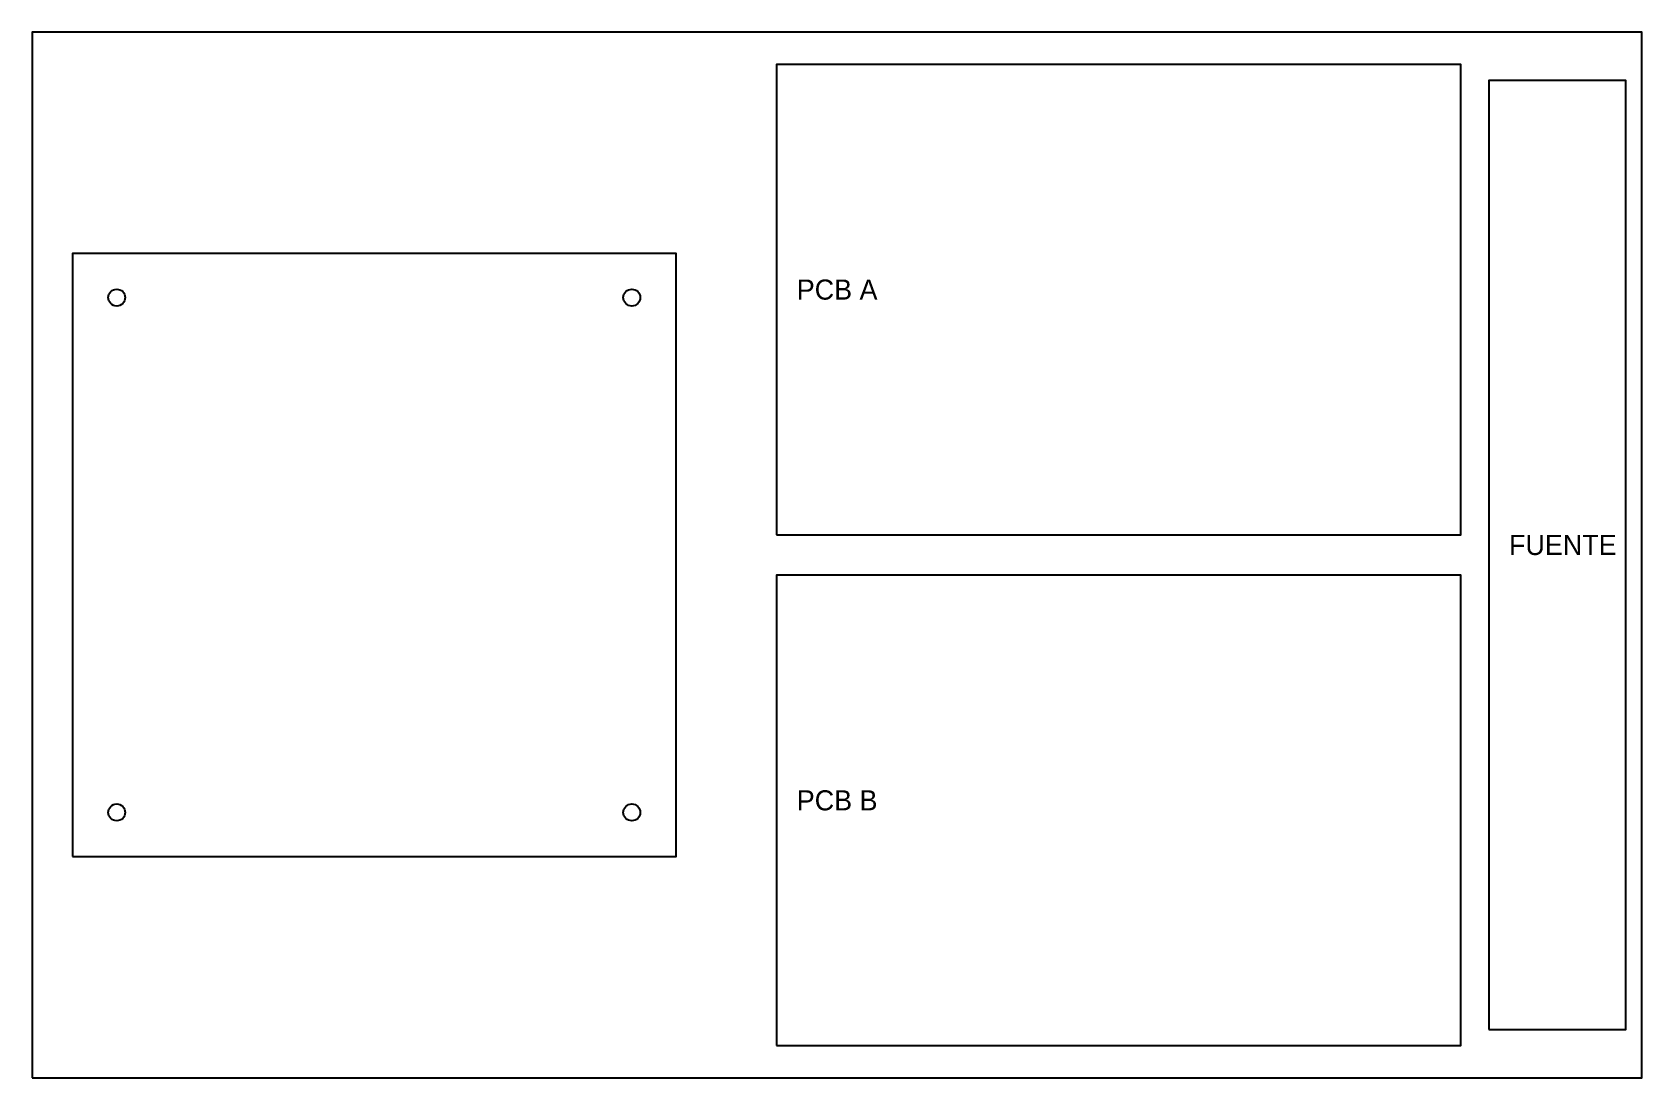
# Model space of a CAD drawing. Header units: millimetres. Extents: x 0 to 400, y 0 to 260.
import ezdxf

# ---------------------------------------------------------------- set-up
doc = ezdxf.new("R2010")
doc.units = ezdxf.units.MM
for name, color, linetype in [('CORTE', 7, 'Continuous'), ('MARCAS', 3, 'Continuous'), ('TALADROS', 1, 'Continuous'), ('TEXTO', 7, 'Continuous')]:
    doc.layers.add(name, color=color, linetype=linetype)

msp = doc.modelspace()

# ---------------------------------------------------------------- linework, layer by layer
at = {"layer": 'CORTE'}
msp.add_lwpolyline([(0, 0), (400, 0), (400, 260), (0, 260)], close=True, dxfattribs=at)
at = {"layer": 'MARCAS'}
for points in [[(185, 135), (355, 135), (355, 252), (185, 252)], [(362, 12), (396, 12), (396, 248), (362, 248)], [(10, 55), (160, 55), (160, 205), (10, 205)], [(185, 8), (355, 8), (355, 125), (185, 125)]]:
    msp.add_lwpolyline(points, close=True, dxfattribs=at)
at = {"layer": 'TALADROS'}
for centre in [(21, 194), (149, 194), (21, 66), (149, 66)]:
    msp.add_circle(centre, 2.1, dxfattribs=at)

# ---------------------------------------------------------------- texts
at = {"layer": 'TEXTO'}
for s, p in [('PCB A', (190, 193.5)), ('FUENTE', (367, 130)), ('PCB B', (190, 66.5))]:
    msp.add_text(s, height=5, dxfattribs=at).set_placement(p)

doc.saveas('drawing.dxf')
